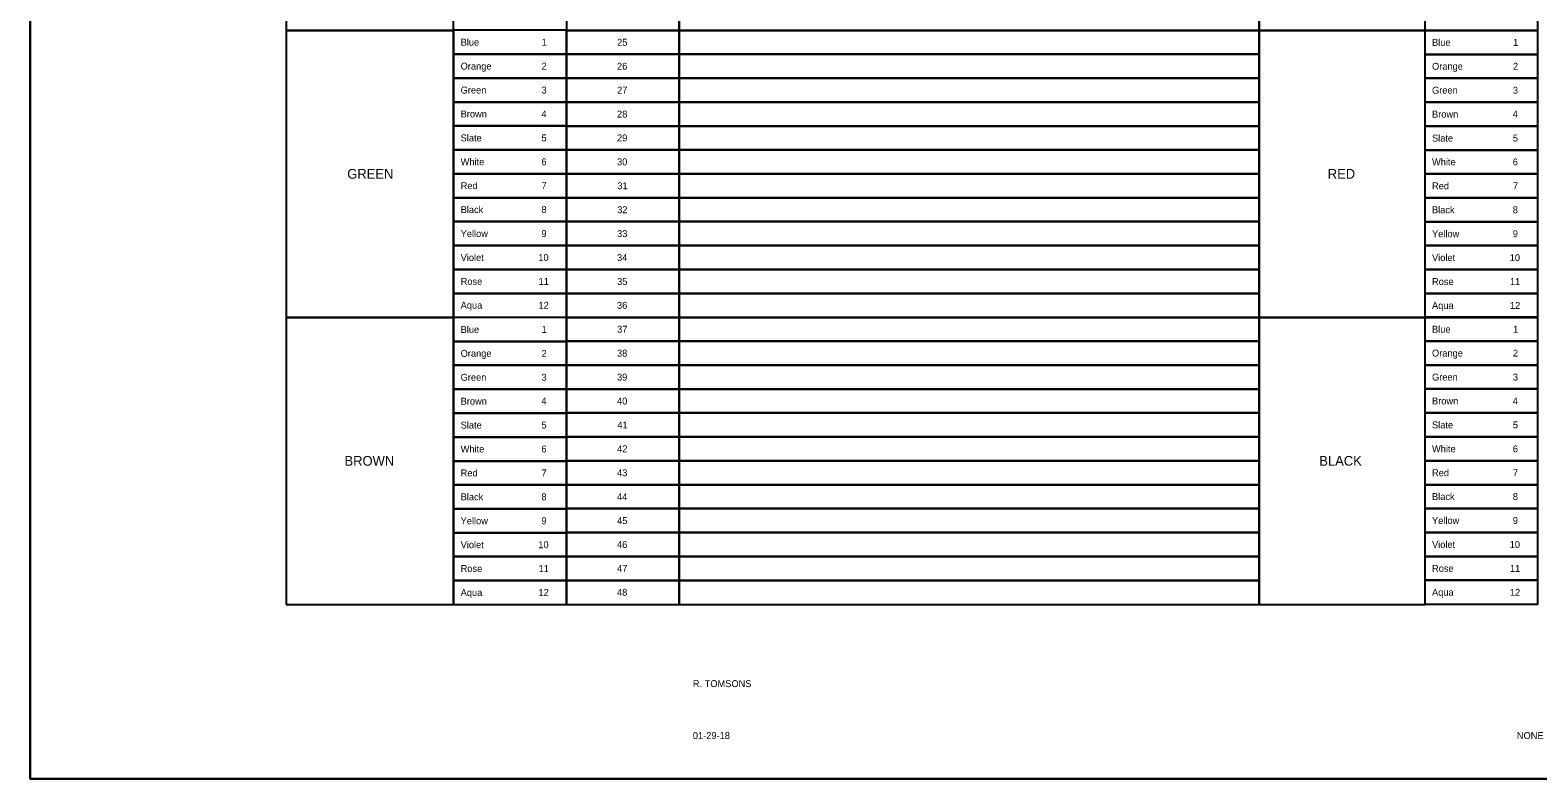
# Model space of a CAD drawing. Extents: x 2262604.53 to 2262610.19, y -3123854.81 to -3123852.98.
# Drawn here: x 2262604.526 to 2262606.341, y -3123854.81 to -3123853.908 of the extents above; entities that cross this region are included whole.
import ezdxf

# ---------------------------------------------------------------- set-up
doc = ezdxf.new("R2010")
doc.units = 0
for name, color, linetype in [('SH_General_Details', 7, 'Continuous'), ('SH_Named_Boundary', 7, 'Continuous'), ('SH_Printer_Plotting_Border', 7, 'Continuous')]:
    doc.layers.add(name, color=color, linetype=linetype)

msp = doc.modelspace()

# ---------------------------------------------------------------- linework, layer by layer
at = {"layer": 'SH_General_Details'}
for points in [[(2262604.8344, -3123853.9087), (2262605.0359, -3123853.9087), (2262605.0359, -3123853.5633), (2262604.8344, -3123853.5633)], [(2262606.0054, -3123853.9087), (2262606.2052, -3123853.9087), (2262606.2052, -3123853.5633), (2262606.0054, -3123853.5633)], [(2262605.1717, -3123853.9087), (2262605.3074, -3123853.9087), (2262605.3074, -3123853.8799), (2262605.1717, -3123853.8799)], [(2262605.3074, -3123853.9087), (2262606.0054, -3123853.9087), (2262606.0054, -3123853.8799), (2262605.3074, -3123853.8799)], [(2262606.2051, -3123853.9089), (2262606.3409, -3123853.9089), (2262606.3409, -3123853.8802), (2262606.2051, -3123853.8802)], [(2262604.8344, -3123854.2541), (2262605.0359, -3123854.2541), (2262605.0359, -3123853.9087), (2262604.8344, -3123853.9087)], [(2262605.0359, -3123853.9374), (2262605.1717, -3123853.9374), (2262605.1717, -3123853.9086), (2262605.0359, -3123853.9086)], [(2262605.1717, -3123853.9374), (2262605.3074, -3123853.9374), (2262605.3074, -3123853.9087), (2262605.1717, -3123853.9087)], [(2262605.3074, -3123853.9374), (2262606.0054, -3123853.9374), (2262606.0054, -3123853.9087), (2262605.3074, -3123853.9087)], [(2262606.0054, -3123854.2541), (2262606.2052, -3123854.2541), (2262606.2052, -3123853.9087), (2262606.0054, -3123853.9087)], [(2262606.2051, -3123853.9376), (2262606.3409, -3123853.9376), (2262606.3409, -3123853.9088), (2262606.2051, -3123853.9088)], [(2262605.0359, -3123853.9661), (2262605.1717, -3123853.9661), (2262605.1717, -3123853.9374), (2262605.0359, -3123853.9374)], [(2262605.1717, -3123853.9662), (2262605.3074, -3123853.9662), (2262605.3074, -3123853.9374), (2262605.1717, -3123853.9374)], [(2262605.3074, -3123853.9662), (2262606.0054, -3123853.9662), (2262606.0054, -3123853.9374), (2262605.3074, -3123853.9374)], [(2262606.2051, -3123853.9663), (2262606.3409, -3123853.9663), (2262606.3409, -3123853.9376), (2262606.2051, -3123853.9376)], [(2262605.0359, -3123853.9949), (2262605.1717, -3123853.9949), (2262605.1717, -3123853.9661), (2262605.0359, -3123853.9661)], [(2262605.1717, -3123853.995), (2262605.3074, -3123853.995), (2262605.3074, -3123853.9662), (2262605.1717, -3123853.9662)], [(2262605.3074, -3123853.995), (2262606.0054, -3123853.995), (2262606.0054, -3123853.9662), (2262605.3074, -3123853.9662)], [(2262606.2051, -3123853.9951), (2262606.3409, -3123853.9951), (2262606.3409, -3123853.9663), (2262606.2051, -3123853.9663)], [(2262605.0359, -3123854.0237), (2262605.1717, -3123854.0237), (2262605.1717, -3123853.9949), (2262605.0359, -3123853.9949)], [(2262605.1717, -3123854.0238), (2262605.3074, -3123854.0238), (2262605.3074, -3123853.995), (2262605.1717, -3123853.995)], [(2262605.3074, -3123854.0238), (2262606.0054, -3123854.0238), (2262606.0054, -3123853.995), (2262605.3074, -3123853.995)], [(2262606.2051, -3123854.0239), (2262606.3409, -3123854.0239), (2262606.3409, -3123853.9951), (2262606.2051, -3123853.9951)], [(2262605.0359, -3123854.0525), (2262605.1717, -3123854.0525), (2262605.1717, -3123854.0237), (2262605.0359, -3123854.0237)], [(2262605.1717, -3123854.0526), (2262605.3074, -3123854.0526), (2262605.3074, -3123854.0238), (2262605.1717, -3123854.0238)], [(2262605.3074, -3123854.0526), (2262606.0054, -3123854.0526), (2262606.0054, -3123854.0238), (2262605.3074, -3123854.0238)], [(2262606.2051, -3123854.0527), (2262606.3409, -3123854.0527), (2262606.3409, -3123854.0239), (2262606.2051, -3123854.0239)], [(2262605.0359, -3123854.0813), (2262605.1717, -3123854.0813), (2262605.1717, -3123854.0525), (2262605.0359, -3123854.0525)], [(2262605.1717, -3123854.0814), (2262605.3074, -3123854.0814), (2262605.3074, -3123854.0526), (2262605.1717, -3123854.0526)], [(2262605.3074, -3123854.0814), (2262606.0054, -3123854.0814), (2262606.0054, -3123854.0526), (2262605.3074, -3123854.0526)], [(2262606.2051, -3123854.0815), (2262606.3409, -3123854.0815), (2262606.3409, -3123854.0527), (2262606.2051, -3123854.0527)], [(2262605.0359, -3123854.1101), (2262605.1717, -3123854.1101), (2262605.1717, -3123854.0813), (2262605.0359, -3123854.0813)], [(2262605.1717, -3123854.1101), (2262605.3074, -3123854.1101), (2262605.3074, -3123854.0814), (2262605.1717, -3123854.0814)], [(2262605.3074, -3123854.1101), (2262606.0054, -3123854.1101), (2262606.0054, -3123854.0814), (2262605.3074, -3123854.0814)], [(2262606.2051, -3123854.1103), (2262606.3409, -3123854.1103), (2262606.3409, -3123854.0815), (2262606.2051, -3123854.0815)], [(2262605.0359, -3123854.1388), (2262605.1717, -3123854.1388), (2262605.1717, -3123854.1101), (2262605.0359, -3123854.1101)], [(2262605.1717, -3123854.1389), (2262605.3074, -3123854.1389), (2262605.3074, -3123854.1101), (2262605.1717, -3123854.1101)], [(2262605.3074, -3123854.1389), (2262606.0054, -3123854.1389), (2262606.0054, -3123854.1101), (2262605.3074, -3123854.1101)], [(2262606.2051, -3123854.139), (2262606.3409, -3123854.139), (2262606.3409, -3123854.1103), (2262606.2051, -3123854.1103)], [(2262605.0359, -3123854.1676), (2262605.1717, -3123854.1676), (2262605.1717, -3123854.1388), (2262605.0359, -3123854.1388)], [(2262605.1717, -3123854.1677), (2262605.3074, -3123854.1677), (2262605.3074, -3123854.1389), (2262605.1717, -3123854.1389)], [(2262605.3074, -3123854.1677), (2262606.0054, -3123854.1677), (2262606.0054, -3123854.1389), (2262605.3074, -3123854.1389)], [(2262606.2051, -3123854.1678), (2262606.3409, -3123854.1678), (2262606.3409, -3123854.139), (2262606.2051, -3123854.139)], [(2262605.0359, -3123854.1964), (2262605.1717, -3123854.1964), (2262605.1717, -3123854.1676), (2262605.0359, -3123854.1676)], [(2262605.1717, -3123854.1965), (2262605.3074, -3123854.1965), (2262605.3074, -3123854.1677), (2262605.1717, -3123854.1677)], [(2262605.3074, -3123854.1965), (2262606.0054, -3123854.1965), (2262606.0054, -3123854.1677), (2262605.3074, -3123854.1677)], [(2262606.2051, -3123854.1966), (2262606.3409, -3123854.1966), (2262606.3409, -3123854.1678), (2262606.2051, -3123854.1678)], [(2262605.0359, -3123854.2252), (2262605.1717, -3123854.2252), (2262605.1717, -3123854.1964), (2262605.0359, -3123854.1964)], [(2262605.1717, -3123854.2253), (2262605.3074, -3123854.2253), (2262605.3074, -3123854.1965), (2262605.1717, -3123854.1965)], [(2262605.3074, -3123854.2253), (2262606.0054, -3123854.2253), (2262606.0054, -3123854.1965), (2262605.3074, -3123854.1965)], [(2262606.2051, -3123854.2254), (2262606.3409, -3123854.2254), (2262606.3409, -3123854.1966), (2262606.2051, -3123854.1966)], [(2262605.0359, -3123854.254), (2262605.1717, -3123854.254), (2262605.1717, -3123854.2252), (2262605.0359, -3123854.2252)], [(2262605.1717, -3123854.2541), (2262605.3074, -3123854.2541), (2262605.3074, -3123854.2253), (2262605.1717, -3123854.2253)], [(2262605.3074, -3123854.2541), (2262606.0054, -3123854.2541), (2262606.0054, -3123854.2253), (2262605.3074, -3123854.2253)], [(2262606.2051, -3123854.2542), (2262606.3409, -3123854.2542), (2262606.3409, -3123854.2254), (2262606.2051, -3123854.2254)], [(2262604.8344, -3123854.5995), (2262605.0359, -3123854.5995), (2262605.0359, -3123854.2541), (2262604.8344, -3123854.2541)], [(2262605.0359, -3123854.283), (2262605.1717, -3123854.283), (2262605.1717, -3123854.2543), (2262605.0359, -3123854.2543)], [(2262605.1717, -3123854.2828), (2262605.3074, -3123854.2828), (2262605.3074, -3123854.2541), (2262605.1717, -3123854.2541)], [(2262605.3074, -3123854.2828), (2262606.0054, -3123854.2828), (2262606.0054, -3123854.2541), (2262605.3074, -3123854.2541)], [(2262606.0054, -3123854.5995), (2262606.2052, -3123854.5995), (2262606.2052, -3123854.2541), (2262606.0054, -3123854.2541)], [(2262606.2051, -3123854.2828), (2262606.3409, -3123854.2828), (2262606.3409, -3123854.254), (2262606.2051, -3123854.254)], [(2262605.0359, -3123854.3118), (2262605.1717, -3123854.3118), (2262605.1717, -3123854.283), (2262605.0359, -3123854.283)], [(2262605.1717, -3123854.3116), (2262605.3074, -3123854.3116), (2262605.3074, -3123854.2828), (2262605.1717, -3123854.2828)], [(2262605.3074, -3123854.3116), (2262606.0054, -3123854.3116), (2262606.0054, -3123854.2828), (2262605.3074, -3123854.2828)], [(2262606.2051, -3123854.3116), (2262606.3409, -3123854.3116), (2262606.3409, -3123854.2828), (2262606.2051, -3123854.2828)], [(2262605.0359, -3123854.3406), (2262605.1717, -3123854.3406), (2262605.1717, -3123854.3118), (2262605.0359, -3123854.3118)], [(2262605.1717, -3123854.3404), (2262605.3074, -3123854.3404), (2262605.3074, -3123854.3116), (2262605.1717, -3123854.3116)], [(2262605.3074, -3123854.3404), (2262606.0054, -3123854.3404), (2262606.0054, -3123854.3116), (2262605.3074, -3123854.3116)], [(2262606.2051, -3123854.3403), (2262606.3409, -3123854.3403), (2262606.3409, -3123854.3116), (2262606.2051, -3123854.3116)], [(2262605.0359, -3123854.3694), (2262605.1717, -3123854.3694), (2262605.1717, -3123854.3406), (2262605.0359, -3123854.3406)], [(2262605.1717, -3123854.3692), (2262605.3074, -3123854.3692), (2262605.3074, -3123854.3404), (2262605.1717, -3123854.3404)], [(2262605.3074, -3123854.3692), (2262606.0054, -3123854.3692), (2262606.0054, -3123854.3404), (2262605.3074, -3123854.3404)], [(2262606.2051, -3123854.3691), (2262606.3409, -3123854.3691), (2262606.3409, -3123854.3403), (2262606.2051, -3123854.3403)], [(2262605.0359, -3123854.3982), (2262605.1717, -3123854.3982), (2262605.1717, -3123854.3694), (2262605.0359, -3123854.3694)], [(2262605.1717, -3123854.398), (2262605.3074, -3123854.398), (2262605.3074, -3123854.3692), (2262605.1717, -3123854.3692)], [(2262605.3074, -3123854.398), (2262606.0054, -3123854.398), (2262606.0054, -3123854.3692), (2262605.3074, -3123854.3692)], [(2262606.2051, -3123854.3979), (2262606.3409, -3123854.3979), (2262606.3409, -3123854.3691), (2262606.2051, -3123854.3691)], [(2262605.0359, -3123854.427), (2262605.1717, -3123854.427), (2262605.1717, -3123854.3982), (2262605.0359, -3123854.3982)], [(2262605.1717, -3123854.4268), (2262605.3074, -3123854.4268), (2262605.3074, -3123854.398), (2262605.1717, -3123854.398)], [(2262605.3074, -3123854.4268), (2262606.0054, -3123854.4268), (2262606.0054, -3123854.398), (2262605.3074, -3123854.398)], [(2262606.2051, -3123854.4267), (2262606.3409, -3123854.4267), (2262606.3409, -3123854.3979), (2262606.2051, -3123854.3979)], [(2262605.0359, -3123854.4557), (2262605.1717, -3123854.4557), (2262605.1717, -3123854.427), (2262605.0359, -3123854.427)], [(2262605.1717, -3123854.4555), (2262605.3074, -3123854.4555), (2262605.3074, -3123854.4268), (2262605.1717, -3123854.4268)], [(2262605.3074, -3123854.4555), (2262606.0054, -3123854.4555), (2262606.0054, -3123854.4268), (2262605.3074, -3123854.4268)], [(2262606.2051, -3123854.4555), (2262606.3409, -3123854.4555), (2262606.3409, -3123854.4267), (2262606.2051, -3123854.4267)], [(2262605.0359, -3123854.4845), (2262605.1717, -3123854.4845), (2262605.1717, -3123854.4557), (2262605.0359, -3123854.4557)], [(2262605.1717, -3123854.4843), (2262605.3074, -3123854.4843), (2262605.3074, -3123854.4555), (2262605.1717, -3123854.4555)], [(2262605.3074, -3123854.4843), (2262606.0054, -3123854.4843), (2262606.0054, -3123854.4555), (2262605.3074, -3123854.4555)], [(2262606.2051, -3123854.4843), (2262606.3409, -3123854.4843), (2262606.3409, -3123854.4555), (2262606.2051, -3123854.4555)], [(2262605.0359, -3123854.5133), (2262605.1717, -3123854.5133), (2262605.1717, -3123854.4845), (2262605.0359, -3123854.4845)], [(2262605.1717, -3123854.5131), (2262605.3074, -3123854.5131), (2262605.3074, -3123854.4843), (2262605.1717, -3123854.4843)], [(2262605.3074, -3123854.5131), (2262606.0054, -3123854.5131), (2262606.0054, -3123854.4843), (2262605.3074, -3123854.4843)], [(2262606.2051, -3123854.513), (2262606.3409, -3123854.513), (2262606.3409, -3123854.4843), (2262606.2051, -3123854.4843)], [(2262605.0359, -3123854.5421), (2262605.1717, -3123854.5421), (2262605.1717, -3123854.5133), (2262605.0359, -3123854.5133)], [(2262605.1717, -3123854.5419), (2262605.3074, -3123854.5419), (2262605.3074, -3123854.5131), (2262605.1717, -3123854.5131)], [(2262605.3074, -3123854.5419), (2262606.0054, -3123854.5419), (2262606.0054, -3123854.5131), (2262605.3074, -3123854.5131)], [(2262606.2051, -3123854.5418), (2262606.3409, -3123854.5418), (2262606.3409, -3123854.513), (2262606.2051, -3123854.513)], [(2262605.0359, -3123854.5709), (2262605.1717, -3123854.5709), (2262605.1717, -3123854.5421), (2262605.0359, -3123854.5421)], [(2262605.1717, -3123854.5707), (2262605.3074, -3123854.5707), (2262605.3074, -3123854.5419), (2262605.1717, -3123854.5419)], [(2262605.3074, -3123854.5707), (2262606.0054, -3123854.5707), (2262606.0054, -3123854.5419), (2262605.3074, -3123854.5419)], [(2262606.2051, -3123854.5706), (2262606.3409, -3123854.5706), (2262606.3409, -3123854.5418), (2262606.2051, -3123854.5418)], [(2262605.0359, -3123854.5997), (2262605.1717, -3123854.5997), (2262605.1717, -3123854.5709), (2262605.0359, -3123854.5709)], [(2262605.1717, -3123854.5995), (2262605.3074, -3123854.5995), (2262605.3074, -3123854.5707), (2262605.1717, -3123854.5707)], [(2262605.3074, -3123854.5995), (2262606.0054, -3123854.5995), (2262606.0054, -3123854.5707), (2262605.3074, -3123854.5707)], [(2262606.2051, -3123854.5994), (2262606.3409, -3123854.5994), (2262606.3409, -3123854.5706), (2262606.2051, -3123854.5706)]]:
    msp.add_lwpolyline(points, close=True, dxfattribs=at)
at = {"layer": 'SH_Named_Boundary'}
msp.add_lwpolyline([(2262604.5262, -3123854.8095), (2262607.3596, -3123854.8095), (2262607.3596, -3123852.9762), (2262604.5262, -3123852.9762)], close=True, dxfattribs=at)
at = {"layer": 'SH_Printer_Plotting_Border'}
msp.add_lwpolyline([(2262604.5262, -3123852.9762), (2262607.3596, -3123852.9762), (2262607.3596, -3123854.8095), (2262604.5262, -3123854.8095)], close=True, dxfattribs=at)

# ---------------------------------------------------------------- texts
at = {"layer": 'SH_General_Details'}
for s, height, p in [('Blue', 0.00833, (2262605.0444, -3123853.9271)), ('1', 0.00833, (2262605.1419, -3123853.9271)), ('25', 0.00833, (2262605.2327, -3123853.9272)), ('Blue', 0.00833, (2262606.2136, -3123853.9273)), ('1', 0.00833, (2262606.3111, -3123853.9273)), ('Orange', 0.00833, (2262605.0444, -3123853.9559)), ('2', 0.00833, (2262605.1418, -3123853.9559)), ('26', 0.00833, (2262605.2326, -3123853.956)), ('Orange', 0.00833, (2262606.2136, -3123853.9561)), ('2', 0.00833, (2262606.311, -3123853.9561)), ('Green', 0.00833, (2262605.0444, -3123853.9847)), ('3', 0.00833, (2262605.1417, -3123853.9847)), ('27', 0.00833, (2262605.2327, -3123853.9848)), ('Green', 0.00833, (2262606.2136, -3123853.9849)), ('3', 0.00833, (2262606.3109, -3123853.9849)), ('Brown', 0.00833, (2262605.0444, -3123854.0135)), ('4', 0.00833, (2262605.1415, -3123854.0135)), ('28', 0.00833, (2262605.2326, -3123854.0136)), ('Brown', 0.00833, (2262606.2136, -3123854.0137)), ('4', 0.00833, (2262606.3107, -3123854.0137)), ('Slate', 0.00833, (2262605.0444, -3123854.0423)), ('5', 0.00833, (2262605.1417, -3123854.0423)), ('29', 0.00833, (2262605.2326, -3123854.0423)), ('Slate', 0.00833, (2262606.2136, -3123854.0425)), ('5', 0.00833, (2262606.3109, -3123854.0425)), ('GREEN', 0.01167, (2262604.9079, -3123854.0872)), ('White', 0.00833, (2262605.0444, -3123854.071)), ('6', 0.00833, (2262605.1416, -3123854.071)), ('30', 0.00833, (2262605.2326, -3123854.0711)), ('RED', 0.01167, (2262606.0881, -3123854.0872)), ('White', 0.00833, (2262606.2136, -3123854.0712)), ('6', 0.00833, (2262606.3108, -3123854.0712)), ('Red', 0.00833, (2262605.0444, -3123854.0998)), ('7', 0.00833, (2262605.1417, -3123854.0998)), ('31', 0.00833, (2262605.233, -3123854.0999)), ('Red', 0.00833, (2262606.2136, -3123854.1)), ('7', 0.00833, (2262606.3109, -3123854.1)), ('Black', 0.00833, (2262605.0444, -3123854.1286)), ('8', 0.00833, (2262605.1416, -3123854.1286)), ('32', 0.00833, (2262605.2328, -3123854.1287)), ('Black', 0.00833, (2262606.2136, -3123854.1288)), ('8', 0.00833, (2262606.3108, -3123854.1288)), ('Yellow', 0.00833, (2262605.0444, -3123854.1574)), ('9', 0.00833, (2262605.1416, -3123854.1574)), ('33', 0.00833, (2262605.2327, -3123854.1575)), ('Yellow', 0.00833, (2262606.2136, -3123854.1576)), ('9', 0.00833, (2262606.3108, -3123854.1576)), ('Violet', 0.00833, (2262605.0444, -3123854.1862)), ('10', 0.00833, (2262605.1379, -3123854.1862)), ('34', 0.00833, (2262605.2326, -3123854.1863)), ('Violet', 0.00833, (2262606.2136, -3123854.1864)), ('10', 0.00833, (2262606.3071, -3123854.1864)), ('Rose', 0.00833, (2262605.0444, -3123854.215)), ('11', 0.00833, (2262605.1382, -3123854.215)), ('35', 0.00833, (2262605.2327, -3123854.2151)), ('Rose', 0.00833, (2262606.2136, -3123854.2152)), ('11', 0.00833, (2262606.3074, -3123854.2152)), ('Aqua', 0.00833, (2262605.0444, -3123854.2437)), ('12', 0.00833, (2262605.1381, -3123854.2437)), ('36', 0.00833, (2262605.2326, -3123854.2438)), ('Aqua', 0.00833, (2262606.2136, -3123854.2439)), ('12', 0.00833, (2262606.3073, -3123854.2439)), ('Blue', 0.00833, (2262605.0444, -3123854.2728)), ('1', 0.00833, (2262605.1419, -3123854.2728)), ('37', 0.00833, (2262605.2327, -3123854.2726)), ('Blue', 0.00833, (2262606.2136, -3123854.2726)), ('1', 0.00833, (2262606.3111, -3123854.2726)), ('Orange', 0.00833, (2262605.0444, -3123854.3016)), ('2', 0.00833, (2262605.1418, -3123854.3016)), ('38', 0.00833, (2262605.2326, -3123854.3014)), ('Orange', 0.00833, (2262606.2136, -3123854.3013)), ('2', 0.00833, (2262606.311, -3123854.3013)), ('Green', 0.00833, (2262605.0444, -3123854.3304)), ('3', 0.00833, (2262605.1417, -3123854.3304)), ('39', 0.00833, (2262605.2326, -3123854.3302)), ('Green', 0.00833, (2262606.2136, -3123854.3301)), ('3', 0.00833, (2262606.3109, -3123854.3301)), ('Brown', 0.00833, (2262605.0444, -3123854.3592)), ('4', 0.00833, (2262605.1415, -3123854.3592)), ('40', 0.00833, (2262605.2326, -3123854.359)), ('Brown', 0.00833, (2262606.2136, -3123854.3589)), ('4', 0.00833, (2262606.3107, -3123854.3589)), ('Slate', 0.00833, (2262605.0444, -3123854.3879)), ('5', 0.00833, (2262605.1417, -3123854.3879)), ('41', 0.00833, (2262605.233, -3123854.3878)), ('Slate', 0.00833, (2262606.2136, -3123854.3877)), ('5', 0.00833, (2262606.3109, -3123854.3877)), ('BROWN', 0.01167, (2262604.9046, -3123854.4326)), ('White', 0.00833, (2262605.0444, -3123854.4167)), ('6', 0.00833, (2262605.1416, -3123854.4167)), ('42', 0.00833, (2262605.2328, -3123854.4165)), ('BLACK', 0.01167, (2262606.0779, -3123854.4326)), ('White', 0.00833, (2262606.2136, -3123854.4165)), ('6', 0.00833, (2262606.3108, -3123854.4165)), ('Red', 0.00833, (2262605.0444, -3123854.4455)), ('7', 0.00833, (2262605.1417, -3123854.4455)), ('43', 0.00833, (2262605.2327, -3123854.4453)), ('Red', 0.00833, (2262606.2136, -3123854.4453)), ('7', 0.00833, (2262606.3109, -3123854.4453)), ('Black', 0.00833, (2262605.0444, -3123854.4743)), ('8', 0.00833, (2262605.1416, -3123854.4743)), ('44', 0.00833, (2262605.2326, -3123854.4741)), ('Black', 0.00833, (2262606.2136, -3123854.474)), ('8', 0.00833, (2262606.3108, -3123854.474)), ('Yellow', 0.00833, (2262605.0444, -3123854.5031)), ('45', 0.00833, (2262605.2327, -3123854.5029)), ('Yellow', 0.00833, (2262606.2136, -3123854.5028)), ('9', 0.00833, (2262606.3108, -3123854.5028)), ('9', 0.00833, (2262605.1416, -3123854.5031)), ('Violet', 0.00833, (2262605.0444, -3123854.5319)), ('10', 0.00833, (2262605.1379, -3123854.5319)), ('46', 0.00833, (2262605.2326, -3123854.5317)), ('Violet', 0.00833, (2262606.2136, -3123854.5316)), ('10', 0.00833, (2262606.3071, -3123854.5316)), ('Rose', 0.00833, (2262605.0444, -3123854.5606)), ('11', 0.00833, (2262605.1382, -3123854.5606)), ('47', 0.00833, (2262605.2327, -3123854.5605)), ('Rose', 0.00833, (2262606.2136, -3123854.5604)), ('11', 0.00833, (2262606.3074, -3123854.5604)), ('Aqua', 0.00833, (2262605.0444, -3123854.5894)), ('12', 0.00833, (2262605.1381, -3123854.5894)), ('48', 0.00833, (2262605.2326, -3123854.5892)), ('Aqua', 0.00833, (2262606.2136, -3123854.5892)), ('12', 0.00833, (2262606.3073, -3123854.5892)), ('R. TOMSONS', 0.00833, (2262605.3239, -3123854.6991)), ('01-29-18', 0.00833, (2262605.3239, -3123854.7616)), ('NONE', 0.00833, (2262606.3157, -3123854.7616))]:
    msp.add_text(s, height=height, dxfattribs=at).set_placement(p)

doc.saveas('drawing.dxf')
